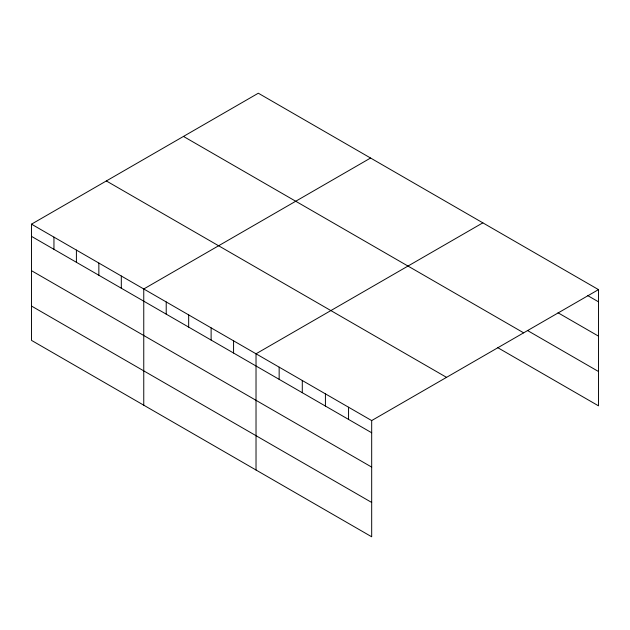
<?xml version="1.0" encoding="UTF-8"?>
<svg xmlns="http://www.w3.org/2000/svg" width="630" height="630" viewBox="0 0 630 630"><rect width="100%" height="100%" fill="white"/><g stroke="black" fill="none" stroke-linecap="round" stroke-linejoin="round"><path stroke-width="0.94" d="M31.5 224.162L371.684 420.572L371.684 536.784L31.5 340.381L31.5 224.162L258.316 93.216L598.5 289.619L598.5 405.838L497.708 347.642M370.574 158.028L143.758 288.981L143.758 405.192M482.84 222.847L256.024 353.792L256.024 470.004M371.684 420.572L598.5 289.619M587.759 295.62L598.5 301.825M558.015 312.771L598.5 336.144M527.452 330.49L598.5 371.511M183.464 136.427L523.648 332.837M106.352 180.952L446.536 377.354M31.5 236.368L371.684 432.771M31.5 270.687L371.684 467.098M31.5 306.054L371.684 502.456M348.555 407.216L348.555 419.415M325.419 393.86L325.419 406.059M302.29 380.504L302.29 392.703M279.153 367.148L279.153 379.347M233.573 340.83L233.573 353.028M211.121 327.868L211.121 340.066M188.669 314.905L188.669 327.104M166.218 301.943L166.218 314.142M121.306 276.019L121.306 288.217M98.855 263.057L98.855 275.255M76.403 250.086L76.403 262.293M53.952 237.124L53.952 249.33"/></g></svg>
